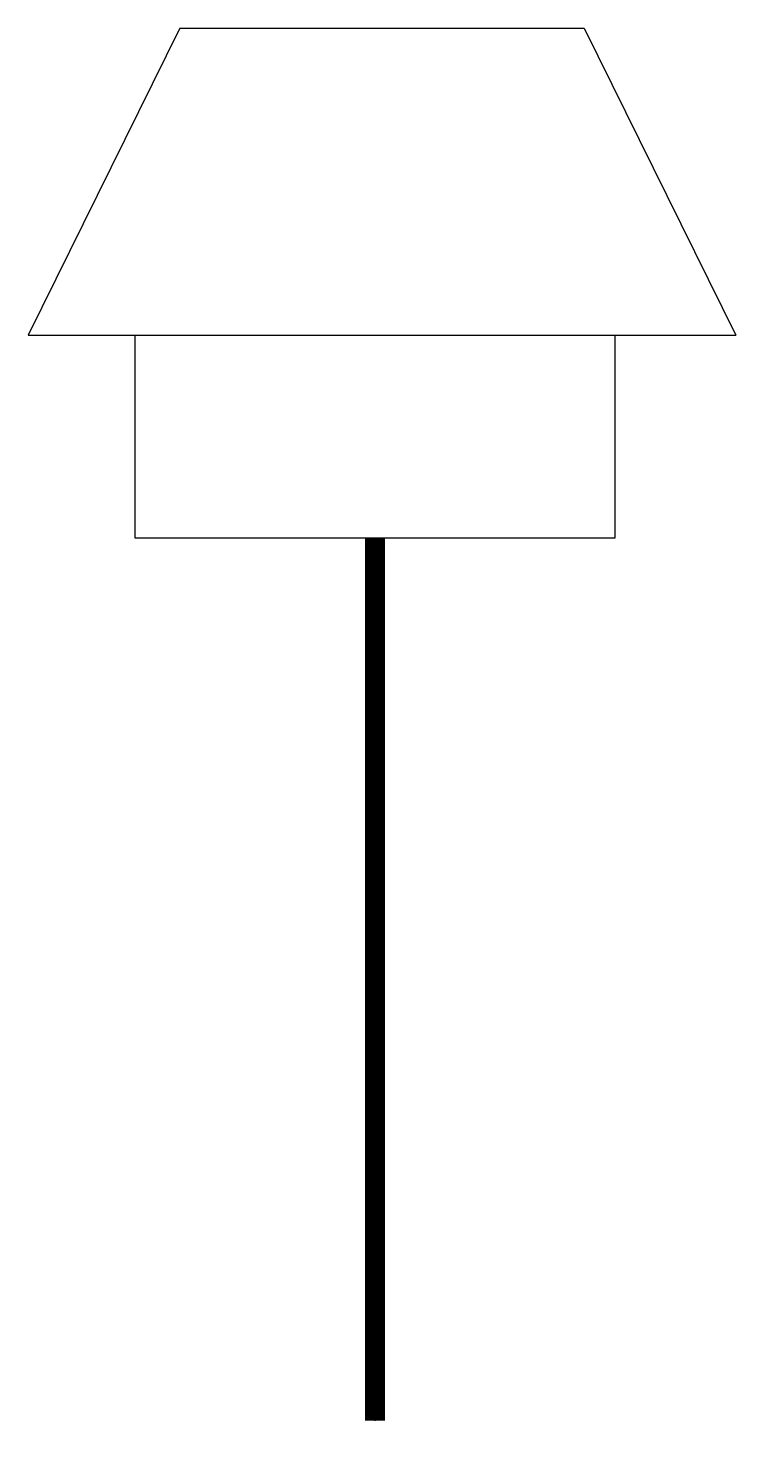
# Model space of a CAD drawing. Extents: x -108223 to -107593, y -161249 to -160001.
import ezdxf

# ---------------------------------------------------------------- set-up
doc = ezdxf.new("R2010")
doc.units = 0
doc.header["$LTSCALE"] = 1000
doc.header["$MEASUREMENT"] = 0
doc.layers.add('TEXT', color=4, linetype='CONTINUOUS')

msp = doc.modelspace()

# ---------------------------------------------------------------- linework, layer by layer
at = {"layer": 'TEXT'}
for p, q in [((-108088.2, -160001.1), (-108223.2, -160274.3)), ((-108088.2, -160001.1), (-107728.2, -160001.1)), ((-107728.2, -160001.1), (-107593.2, -160274.3)), ((-108223.2, -160274.3), (-107593.2, -160274.3)), ((-108128.2, -160274.3), (-108128.2, -160454.3)), ((-107700.6, -160454.3), (-107700.6, -160274.3)), ((-108128.2, -160454.3), (-107700.6, -160454.3)), ((-107914.4, -160454.3), (-107914.4, -161239.6))]:
    msp.add_line(p, q, dxfattribs=at)
at = {"layer": 'TEXT', "const_width": 18}
msp.add_lwpolyline([(-107914.4, -160454.3), (-107914.4, -161239.6)], dxfattribs=at)

doc.saveas('drawing.dxf')
